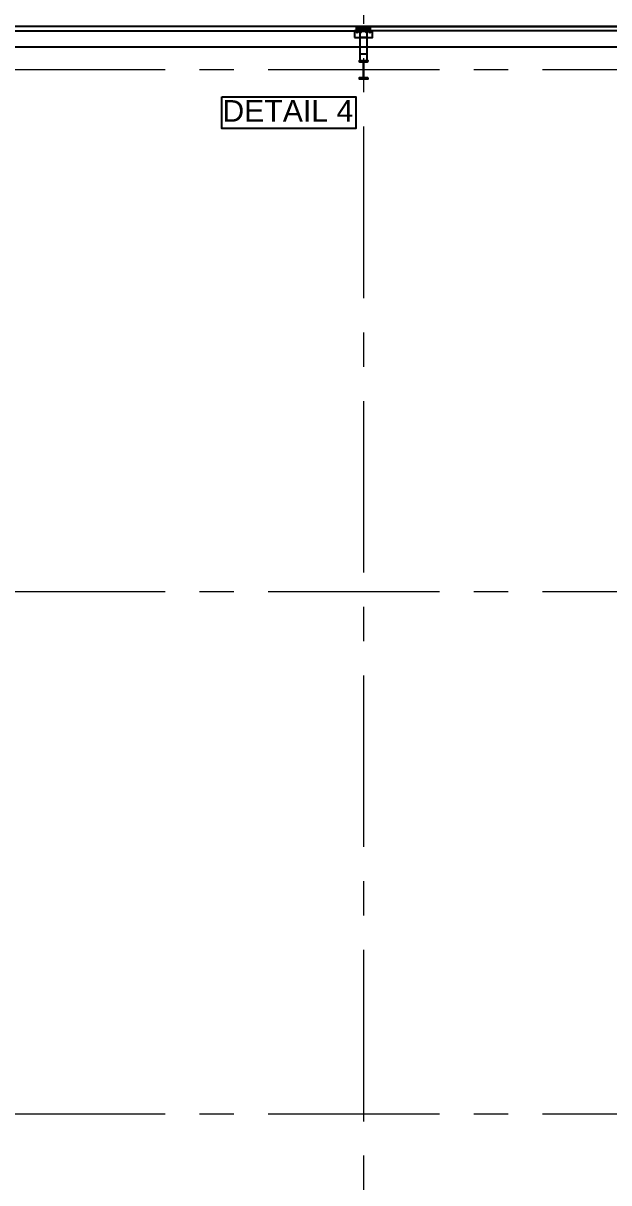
# Model space of a CAD drawing. Header units: millimetres. Extents: x 3470347 to 5996549, y -3470518 to 17149644.
# Drawn here: x 4838915 to 4845416, y 6628263 to 6641144 of the extents above; entities that cross this region are included whole.
import ezdxf
from ezdxf.enums import TextEntityAlignment as Align

# ---------------------------------------------------------------- set-up
doc = ezdxf.new("R2010")
doc.units = ezdxf.units.MM
doc.header["$MEASUREMENT"] = 0
doc.header["$PDMODE"] = 35
doc.header["$PDSIZE"] = -5
doc.linetypes.add('CENTER', pattern=[50.8, 31.75, -6.35, 6.35, -6.35])
doc.layers.get('0').update_dxf_attribs({"linetype": 'CONTINUOUS', "lineweight": 25})
doc.layers.get('DEFPOINTS').update_dxf_attribs({"linetype": 'CONTINUOUS', "lineweight": 25})
for name, color, linetype in [('5', 3, 'CONTINUOUS'), ('BOLT', 1, 'CONTINUOUS'), ('lintel', 2, 'CONTINUOUS')]:
    doc.layers.add(name, color=color, linetype=linetype)
doc.layers.add('CENTER', color=8, linetype='CENTER', lineweight=0)
doc.layers.add('channnel', color=2, linetype='CONTINUOUS', lineweight=15)
doc.styles.add('DIM', font='geniso.shx', dxfattribs={"width": 0.85})
doc.styles.add('TITLE', font='arial.ttf')
doc.dimstyles.new('ST-100', dxfattribs={"dimscale": 100, "dimtxt": 7, "dimasz": 5, "dimexe": 0.18, "dimexo": 0.0625, "dimgap": 0.2, "dimtad": 0, "dimdec": 0, "dimzin": 0, "dimdsep": 46, "dimtxsty": 'DIM', "dimblk": 'OPEN90', "dimcen": 0.09, "dimclrd": 256, "dimclrt": 7, "dimadec": 0, "dimazin": 0, "dimtfac": 1, "dimtdec": 0, "dimtofl": 0, "dimtmove": 0, "dimatfit": 3, "dimldrblk": 'OPEN90', "dimfxl": 1, "dimtolj": 1, "dimtzin": 0, "dimlwd": -1, "dimarcsym": 0})

# ---------------------------------------------------------------- blocks, each defined once
blk = doc.blocks.new('_Open90')
at = {"color": 0, "linetype": 'ByBlock', "lineweight": -2}
for p, q in [((-0.5, 0.5), (0, 0)), ((0, 0), (-1, 0)), ((0, 0), (-0.5, -0.5))]:
    blk.add_line(p, q, dxfattribs=at)
blk = doc.blocks.new('*D1790')
at = {"layer": 'BOLT', "color": 0, "lineweight": -2}
for p, q in [((4832493, 6641114), (4832493, 6644505)), ((4862493, 6641114), (4862493, 6644505))]:
    blk.add_line(p, q, dxfattribs=at)
at = {"layer": 'BOLT'}
for p, q in [((4832993, 6644487), (4844999, 6644487)), ((4861993, 6644487), (4849986, 6644487))]:
    blk.add_line(p, q, dxfattribs=at)
at = {"layer": 'DEFPOINTS', "color": 0}
for p in [(4862493, 6644487), (4832493, 6641107), (4862493, 6641107)]:
    blk.add_point(p, dxfattribs=at)
at = {"layer": 'BOLT', "xscale": 500, "yscale": 500, "zscale": 500, "rotation": 180}
blk.add_blockref('_Open90', (4832493, 6644487), dxfattribs=at)
at = {"layer": 'BOLT', "xscale": 500, "yscale": 500, "zscale": 500}
blk.add_blockref('_Open90', (4862493, 6644487), dxfattribs=at)
at = {"layer": 'BOLT', "color": 7, "insert": (4847493, 6644487), "char_height": 600, "attachment_point": 5, "style": 'DIM'}
blk.add_mtext('\\A1;30000 WALL O/O', dxfattribs=at)

msp = doc.modelspace()

# ---------------------------------------------------------------- hatches: boundary and pattern name
at = {"transparency": 33554559}
h = msp.add_hatch(color=1, dxfattribs=at)
h.dxf.hatch_style = 1
h.paths.add_polyline_path([(4842643.2, 6640527.26), (4842743.2, 6640527.26), (4842743.2, 6640528.06, 0.41421356), (4842733.2, 6640538.06), (4842696.05, 6640538.06), (4842696.05, 6640716.46), (4842733.2, 6640716.46, 0.41421356), (4842743.2, 6640726.46), (4842743.2, 6640727.26), (4842643.2, 6640727.26), (4842643.2, 6640726.46, 0.41421356), (4842653.2, 6640716.46), (4842690.35, 6640716.46), (4842690.35, 6640538.06), (4842653.2, 6640538.06, 0.41421356), (4842643.2, 6640528.06)])

# ---------------------------------------------------------------- linework, layer by layer
at = {"color": 3}
msp.add_line((4842793.2, 6641051.26, 0), (4842593.2, 6641051.26, 0), dxfattribs=at)
at = {"color": 8, "linetype": 'ByBlock'}
for p, q in [((4842615.2, 6641051.26, 0), (4842615.2, 6641107.26, 0)), ((4842623.2, 6641051.26, 0), (4842623.2, 6641107.26, 0)), ((4842631.2, 6641051.26, 0), (4842631.2, 6641107.26, 0)), ((4842650.2, 6641051.26, 0), (4842650.2, 6641107.26, 0)), ((4842658.2, 6641051.26, 0), (4842658.2, 6641107.26, 0)), ((4842666.2, 6641051.26, 0), (4842666.2, 6641107.26, 0)), ((4842720.2, 6641051.26, 0), (4842720.2, 6641107.26, 0)), ((4842728.2, 6641051.26, 0), (4842728.2, 6641107.26, 0)), ((4842736.2, 6641051.26, 0), (4842736.2, 6641107.26, 0)), ((4842755.2, 6641051.26, 0), (4842755.2, 6641107.26, 0)), ((4842763.2, 6641051.26, 0), (4842763.2, 6641107.26, 0)), ((4842771.2, 6641051.26, 0), (4842771.2, 6641107.26, 0))]:
    msp.add_line(p, q, dxfattribs=at)
at = {"color": 2}
for p, q in [((4842686.54, 6641059.26, 0), (4842686.54, 6641107.26, 0)), ((4842686.54, 6641059.26, 0), (4842686.54, 6641107.26, 0)), ((4842699.87, 6641059.26, 0), (4842699.87, 6641107.26, 0)), ((4842699.87, 6641059.26, 0), (4842699.87, 6641107.26, 0))]:
    msp.add_line(p, q, dxfattribs=at)
at = {"color": 8, "elevation": 0}
for points in [[(4832492.87, 6641107.26), (4832492.87, 6611107.26), (4862492.87, 6611107.26), (4862492.87, 6641107.26)], [(4832722.87, 6640877.26), (4832722.87, 6611337.26), (4862262.87, 6611337.26), (4862262.87, 6640877.26)]]:
    msp.add_lwpolyline(points, close=True, dxfattribs=at)
at = {"color": 6, "linetype": 'ByBlock', "elevation": 0}
for points in [[(4842686.54, 6641059.26), (4842686.54, 6641107.26), (4837879.2, 6641107.26), (4837879.2, 6641059.26)], [(4842699.87, 6641059.26), (4842699.87, 6641107.26), (4847298.7, 6641107.26), (4847298.7, 6641059.26)]]:
    msp.add_lwpolyline(points, close=True, dxfattribs=at)
at = {"color": 3, "elevation": 0}
for points in [[(4842593.2, 6640984.26), (4842793.2, 6640984.26), (4842793.2, 6641059.26), (4842593.2, 6641059.26)], [(4842730.7, 6641059.26), (4842730.7, 6640984.26), (4842655.7, 6640984.26), (4842655.7, 6641059.26)], [(4842730.7, 6640802.26), (4842730.7, 6640727.26), (4842655.7, 6640727.26), (4842655.7, 6640802.26)]]:
    msp.add_lwpolyline(points, close=True, dxfattribs=at)
at = {"color": 1, "elevation": 0}
msp.add_lwpolyline([(4842696.05, 6640538.06), (4842696.05, 6640716.46), (4842733.2, 6640716.46, 0.41421356), (4842743.2, 6640726.46), (4842743.2, 6640727.26), (4842643.2, 6640727.26), (4842643.2, 6640726.46, 0.41421356), (4842653.2, 6640716.46), (4842690.35, 6640716.46), (4842690.35, 6640538.06), (4842653.2, 6640538.06, 0.41421356), (4842643.2, 6640528.06), (4842643.2, 6640527.26), (4842743.2, 6640527.26), (4842743.2, 6640528.06, 0.41421356), (4842733.2, 6640538.06)], format="xyb", close=True, dxfattribs=at)
at = {"layer": 'CENTER', "color": 8, "ltscale": 60}
for p, q in [((4842693.2, 6646090.98, 0), (4842693.2, 6608276.48, 0)), ((4864873.95, 6640627.26, 0), (4827811.52, 6640627.26, 0)), ((4864873.95, 6634827.26, 0), (4827811.52, 6634827.26, 0)), ((4864873.95, 6629027.26, 0), (4827811.52, 6629027.26, 0))]:
    msp.add_line(p, q, dxfattribs=at)
at = {"layer": 'channnel', "color": 8, "linetype": 'ByBlock'}
for p, q in [((4842612.54, 6641051.26, 0), (4842633.87, 6641051.26, 0)), ((4842612.54, 6641038.94, 0), (4842612.54, 6641051.26, 0)), ((4842615.2, 6641051.26, 0), (4842615.2, 6641107.26, 0)), ((4842615.2, 6641107.26, 0), (4842631.2, 6641107.26, 0)), ((4842631.2, 6641065.66, 0), (4842615.2, 6641065.66, 0)), ((4842623.2, 6641051.26, 0), (4842623.2, 6641038.94, 0)), ((4842631.2, 6641051.26, 0), (4842631.2, 6641107.26, 0)), ((4842633.87, 6641038.94, 0), (4842633.87, 6641051.26, 0)), ((4842647.54, 6641051.26, 0), (4842668.87, 6641051.26, 0)), ((4842647.54, 6641038.94, 0), (4842647.54, 6641051.26, 0)), ((4842650.2, 6641051.26, 0), (4842650.2, 6641107.26, 0)), ((4842650.2, 6641107.26, 0), (4842666.2, 6641107.26, 0)), ((4842666.2, 6641065.66, 0), (4842650.2, 6641065.66, 0)), ((4842658.2, 6641051.26, 0), (4842658.2, 6641038.94, 0)), ((4842666.2, 6641051.26, 0), (4842666.2, 6641107.26, 0)), ((4842668.87, 6641038.94, 0), (4842668.87, 6641051.26, 0)), ((4842738.87, 6641051.26, 0), (4842717.54, 6641051.26, 0)), ((4842717.54, 6641038.94, 0), (4842717.54, 6641051.26, 0)), ((4842720.2, 6641051.26, 0), (4842720.2, 6641107.26, 0)), ((4842736.2, 6641107.26, 0), (4842720.2, 6641107.26, 0)), ((4842720.2, 6641065.66, 0), (4842736.2, 6641065.66, 0)), ((4842728.2, 6641051.26, 0), (4842728.2, 6641038.94, 0)), ((4842736.2, 6641051.26, 0), (4842736.2, 6641107.26, 0)), ((4842738.87, 6641038.94, 0), (4842738.87, 6641051.26, 0)), ((4842773.87, 6641051.26, 0), (4842752.54, 6641051.26, 0)), ((4842752.54, 6641038.94, 0), (4842752.54, 6641051.26, 0)), ((4842755.2, 6641051.26, 0), (4842755.2, 6641107.26, 0)), ((4842771.2, 6641107.26, 0), (4842755.2, 6641107.26, 0)), ((4842755.2, 6641065.66, 0), (4842771.2, 6641065.66, 0)), ((4842763.2, 6641051.26, 0), (4842763.2, 6641038.94, 0)), ((4842771.2, 6641051.26, 0), (4842771.2, 6641107.26, 0)), ((4842773.87, 6641038.94, 0), (4842773.87, 6641051.26, 0))]:
    msp.add_line(p, q, dxfattribs=at)
at = {"layer": 'channnel', "color": 8, "linetype": 'Continuous'}
for p, q in [((4842630.62, 6641098.43, 0), (4842615.2, 6641105.62, 0)), ((4842630.62, 6641095.4, 0), (4842615.2, 6641102.59, 0)), ((4842631.2, 6641092.09, 0), (4842615.2, 6641099.55, 0)), ((4842631.2, 6641089.06, 0), (4842615.2, 6641096.52, 0)), ((4842631.2, 6641086.02, 0), (4842615.2, 6641093.48, 0)), ((4842631.2, 6641082.99, 0), (4842615.2, 6641090.45, 0)), ((4842631.2, 6641079.95, 0), (4842615.2, 6641087.42, 0)), ((4842631.2, 6641077.38, 0), (4842615.2, 6641084.84, 0)), ((4842631.2, 6641076.92, 0), (4842615.2, 6641084.38, 0)), ((4842631.2, 6641083.45, 0), (4842615.2, 6641084.24, 0)), ((4842631.2, 6641082.85, 0), (4842615.2, 6641078.31, 0)), ((4842631.2, 6641074.35, 0), (4842615.2, 6641081.81, 0)), ((4842631.2, 6641073.89, 0), (4842615.2, 6641081.35, 0)), ((4842631.2, 6641080.42, 0), (4842615.2, 6641075.88, 0)), ((4842615.45, 6641080.18, 0), (4842615.2, 6641080.29, 0)), ((4842631.2, 6641071.31, 0), (4842615.2, 6641078.77, 0)), ((4842615.45, 6641077.14, 0), (4842615.2, 6641077.26, 0)), ((4842631.2, 6641068.28, 0), (4842615.2, 6641075.74, 0)), ((4842631.2, 6641074.48, 0), (4842615.2, 6641075.28, 0)), ((4842615.45, 6641074.11, 0), (4842615.2, 6641074.22, 0)), ((4842630.31, 6641065.66, 0), (4842615.2, 6641072.71, 0)), ((4842615.45, 6641071.07, 0), (4842615.2, 6641071.19, 0)), ((4842623.8, 6641065.66, 0), (4842615.2, 6641069.67, 0)), ((4842615.45, 6641068.04, 0), (4842615.2, 6641068.15, 0)), ((4842617.3, 6641065.66, 0), (4842615.2, 6641066.64, 0)), ((4842615.45, 6641065, 0), (4842615.2, 6641065.12, 0)), ((4842631.2, 6641099.68, 0), (4842615.78, 6641106.87, 0)), ((4842631.2, 6641096.64, 0), (4842615.78, 6641103.83, 0)), ((4842631.2, 6641093.61, 0), (4842615.78, 6641100.8, 0)), ((4842630.62, 6641090.85, 0), (4842615.78, 6641097.76, 0)), ((4842630.62, 6641087.81, 0), (4842615.78, 6641094.73, 0)), ((4842630.62, 6641084.78, 0), (4842615.78, 6641091.7, 0)), ((4842630.62, 6641081.74, 0), (4842615.78, 6641088.66, 0)), ((4842630.62, 6641078.71, 0), (4842615.78, 6641085.63, 0)), ((4842630.62, 6641084.64, 0), (4842615.78, 6641079.56, 0)), ((4842630.62, 6641076.14, 0), (4842615.78, 6641083.05, 0)), ((4842630.62, 6641075.67, 0), (4842615.78, 6641082.59, 0)), ((4842630.62, 6641082.2, 0), (4842615.78, 6641082.46, 0)), ((4842630.62, 6641073.1, 0), (4842615.78, 6641080.02, 0)), ((4842630.62, 6641079.17, 0), (4842615.78, 6641074.09, 0)), ((4842630.62, 6641070.07, 0), (4842615.78, 6641076.99, 0)), ((4842630.62, 6641076.27, 0), (4842615.78, 6641076.52, 0)), ((4842630.62, 6641067.03, 0), (4842615.78, 6641073.95, 0)), ((4842630.62, 6641073.24, 0), (4842615.78, 6641073.49, 0)), ((4842627.06, 6641065.66, 0), (4842615.78, 6641070.92, 0)), ((4842620.55, 6641065.66, 0), (4842615.78, 6641067.88, 0)), ((4842630.62, 6641101.47, 0), (4842618.19, 6641107.26, 0)), ((4842631.2, 6641102.71, 0), (4842621.45, 6641107.26, 0)), ((4842630.62, 6641104.5, 0), (4842624.7, 6641107.26, 0)), ((4842631.2, 6641105.75, 0), (4842627.95, 6641107.26, 0)), ((4842665.62, 6641098.43, 0), (4842650.2, 6641105.62, 0)), ((4842665.62, 6641095.4, 0), (4842650.2, 6641102.59, 0)), ((4842666.2, 6641092.09, 0), (4842650.2, 6641099.55, 0)), ((4842666.2, 6641089.06, 0), (4842650.2, 6641096.52, 0)), ((4842666.2, 6641086.02, 0), (4842650.2, 6641093.48, 0)), ((4842666.2, 6641082.99, 0), (4842650.2, 6641090.45, 0)), ((4842666.2, 6641079.95, 0), (4842650.2, 6641087.42, 0)), ((4842666.2, 6641077.38, 0), (4842650.2, 6641084.84, 0)), ((4842666.2, 6641076.92, 0), (4842650.2, 6641084.38, 0)), ((4842666.2, 6641083.45, 0), (4842650.2, 6641084.24, 0)), ((4842666.2, 6641082.85, 0), (4842650.2, 6641078.31, 0)), ((4842666.2, 6641074.35, 0), (4842650.2, 6641081.81, 0)), ((4842666.2, 6641073.89, 0), (4842650.2, 6641081.35, 0)), ((4842666.2, 6641080.42, 0), (4842650.2, 6641075.88, 0)), ((4842650.45, 6641080.18, 0), (4842650.2, 6641080.29, 0)), ((4842666.2, 6641071.31, 0), (4842650.2, 6641078.77, 0)), ((4842650.45, 6641077.14, 0), (4842650.2, 6641077.26, 0)), ((4842666.2, 6641068.28, 0), (4842650.2, 6641075.74, 0)), ((4842666.2, 6641074.48, 0), (4842650.2, 6641075.28, 0)), ((4842650.45, 6641074.11, 0), (4842650.2, 6641074.22, 0)), ((4842665.31, 6641065.66, 0), (4842650.2, 6641072.71, 0)), ((4842650.45, 6641071.07, 0), (4842650.2, 6641071.19, 0)), ((4842658.8, 6641065.66, 0), (4842650.2, 6641069.67, 0)), ((4842650.45, 6641068.04, 0), (4842650.2, 6641068.15, 0)), ((4842652.3, 6641065.66, 0), (4842650.2, 6641066.64, 0)), ((4842650.45, 6641065, 0), (4842650.2, 6641065.12, 0)), ((4842666.2, 6641099.68, 0), (4842650.78, 6641106.87, 0)), ((4842666.2, 6641096.64, 0), (4842650.78, 6641103.83, 0)), ((4842666.2, 6641093.61, 0), (4842650.78, 6641100.8, 0)), ((4842665.62, 6641090.85, 0), (4842650.78, 6641097.76, 0)), ((4842665.62, 6641087.81, 0), (4842650.78, 6641094.73, 0)), ((4842665.62, 6641084.78, 0), (4842650.78, 6641091.7, 0)), ((4842665.62, 6641081.74, 0), (4842650.78, 6641088.66, 0)), ((4842665.62, 6641078.71, 0), (4842650.78, 6641085.63, 0)), ((4842665.62, 6641084.64, 0), (4842650.78, 6641079.56, 0)), ((4842665.62, 6641076.14, 0), (4842650.78, 6641083.05, 0)), ((4842665.62, 6641075.67, 0), (4842650.78, 6641082.59, 0)), ((4842665.62, 6641082.2, 0), (4842650.78, 6641082.46, 0)), ((4842665.62, 6641073.1, 0), (4842650.78, 6641080.02, 0)), ((4842665.62, 6641079.17, 0), (4842650.78, 6641074.09, 0)), ((4842665.62, 6641070.07, 0), (4842650.78, 6641076.99, 0)), ((4842665.62, 6641076.27, 0), (4842650.78, 6641076.52, 0)), ((4842665.62, 6641067.03, 0), (4842650.78, 6641073.95, 0)), ((4842665.62, 6641073.24, 0), (4842650.78, 6641073.49, 0)), ((4842662.06, 6641065.66, 0), (4842650.78, 6641070.92, 0)), ((4842655.55, 6641065.66, 0), (4842650.78, 6641067.88, 0)), ((4842665.62, 6641101.47, 0), (4842653.19, 6641107.26, 0)), ((4842666.2, 6641102.71, 0), (4842656.45, 6641107.26, 0)), ((4842665.62, 6641104.5, 0), (4842659.7, 6641107.26, 0)), ((4842666.2, 6641105.75, 0), (4842662.95, 6641107.26, 0)), ((4842720.2, 6641105.75, 0), (4842723.45, 6641107.26, 0)), ((4842720.2, 6641102.71, 0), (4842729.96, 6641107.26, 0)), ((4842720.2, 6641099.68, 0), (4842735.62, 6641106.87, 0)), ((4842720.2, 6641096.64, 0), (4842735.62, 6641103.83, 0)), ((4842720.2, 6641093.61, 0), (4842735.62, 6641100.8, 0)), ((4842720.2, 6641092.09, 0), (4842736.2, 6641099.55, 0)), ((4842720.2, 6641089.06, 0), (4842736.2, 6641096.52, 0)), ((4842720.2, 6641086.02, 0), (4842736.2, 6641093.48, 0)), ((4842720.2, 6641082.99, 0), (4842736.2, 6641090.45, 0)), ((4842720.2, 6641079.95, 0), (4842736.2, 6641087.42, 0)), ((4842720.2, 6641077.38, 0), (4842736.2, 6641084.84, 0)), ((4842720.2, 6641076.92, 0), (4842736.2, 6641084.38, 0)), ((4842720.2, 6641083.45, 0), (4842736.2, 6641084.24, 0)), ((4842720.2, 6641082.85, 0), (4842736.2, 6641078.31, 0)), ((4842720.2, 6641074.35, 0), (4842736.2, 6641081.81, 0)), ((4842720.2, 6641073.89, 0), (4842736.2, 6641081.35, 0)), ((4842720.2, 6641080.42, 0), (4842736.2, 6641075.88, 0)), ((4842720.2, 6641071.31, 0), (4842736.2, 6641078.77, 0)), ((4842720.2, 6641068.28, 0), (4842736.2, 6641075.74, 0)), ((4842720.2, 6641074.48, 0), (4842736.2, 6641075.28, 0)), ((4842720.78, 6641104.5, 0), (4842726.71, 6641107.26, 0)), ((4842720.78, 6641101.47, 0), (4842733.21, 6641107.26, 0)), ((4842720.78, 6641098.43, 0), (4842736.2, 6641105.62, 0)), ((4842720.78, 6641095.4, 0), (4842736.2, 6641102.59, 0)), ((4842720.78, 6641090.85, 0), (4842735.62, 6641097.76, 0)), ((4842720.78, 6641087.81, 0), (4842735.62, 6641094.73, 0)), ((4842720.78, 6641084.78, 0), (4842735.62, 6641091.7, 0)), ((4842720.78, 6641081.74, 0), (4842735.62, 6641088.66, 0)), ((4842720.78, 6641078.71, 0), (4842735.62, 6641085.63, 0)), ((4842720.78, 6641084.64, 0), (4842735.62, 6641079.56, 0)), ((4842720.78, 6641076.14, 0), (4842735.62, 6641083.05, 0)), ((4842720.78, 6641075.67, 0), (4842735.62, 6641082.59, 0)), ((4842720.78, 6641082.2, 0), (4842735.62, 6641082.46, 0)), ((4842720.78, 6641073.1, 0), (4842735.62, 6641080.02, 0)), ((4842720.78, 6641079.17, 0), (4842735.62, 6641074.09, 0)), ((4842720.78, 6641070.07, 0), (4842735.62, 6641076.99, 0)), ((4842720.78, 6641076.27, 0), (4842735.62, 6641076.52, 0)), ((4842720.78, 6641067.03, 0), (4842735.62, 6641073.95, 0)), ((4842720.78, 6641073.24, 0), (4842735.62, 6641073.49, 0)), ((4842721.1, 6641065.66, 0), (4842736.2, 6641072.71, 0)), ((4842724.35, 6641065.66, 0), (4842735.62, 6641070.92, 0)), ((4842727.6, 6641065.66, 0), (4842736.2, 6641069.67, 0)), ((4842730.86, 6641065.66, 0), (4842735.62, 6641067.88, 0)), ((4842734.11, 6641065.66, 0), (4842736.2, 6641066.64, 0)), ((4842735.96, 6641080.18, 0), (4842736.2, 6641080.29, 0)), ((4842735.96, 6641077.14, 0), (4842736.2, 6641077.26, 0)), ((4842735.96, 6641074.11, 0), (4842736.2, 6641074.22, 0)), ((4842735.96, 6641071.07, 0), (4842736.2, 6641071.19, 0)), ((4842735.96, 6641068.04, 0), (4842736.2, 6641068.15, 0)), ((4842735.96, 6641065, 0), (4842736.2, 6641065.12, 0)), ((4842755.2, 6641105.75, 0), (4842758.45, 6641107.26, 0)), ((4842755.2, 6641102.71, 0), (4842764.96, 6641107.26, 0)), ((4842755.2, 6641099.68, 0), (4842770.62, 6641106.87, 0)), ((4842755.2, 6641096.64, 0), (4842770.62, 6641103.83, 0)), ((4842755.2, 6641093.61, 0), (4842770.62, 6641100.8, 0)), ((4842755.2, 6641092.09, 0), (4842771.2, 6641099.55, 0)), ((4842755.2, 6641089.06, 0), (4842771.2, 6641096.52, 0)), ((4842755.2, 6641086.02, 0), (4842771.2, 6641093.48, 0)), ((4842755.2, 6641082.99, 0), (4842771.2, 6641090.45, 0)), ((4842755.2, 6641079.95, 0), (4842771.2, 6641087.42, 0)), ((4842755.2, 6641077.38, 0), (4842771.2, 6641084.84, 0)), ((4842755.2, 6641076.92, 0), (4842771.2, 6641084.38, 0)), ((4842755.2, 6641083.45, 0), (4842771.2, 6641084.24, 0)), ((4842755.2, 6641082.85, 0), (4842771.2, 6641078.31, 0)), ((4842755.2, 6641074.35, 0), (4842771.2, 6641081.81, 0)), ((4842755.2, 6641073.89, 0), (4842771.2, 6641081.35, 0)), ((4842755.2, 6641080.42, 0), (4842771.2, 6641075.88, 0)), ((4842755.2, 6641071.31, 0), (4842771.2, 6641078.77, 0)), ((4842755.2, 6641068.28, 0), (4842771.2, 6641075.74, 0)), ((4842755.2, 6641074.48, 0), (4842771.2, 6641075.28, 0)), ((4842755.78, 6641104.5, 0), (4842761.71, 6641107.26, 0)), ((4842755.78, 6641101.47, 0), (4842768.21, 6641107.26, 0)), ((4842755.78, 6641098.43, 0), (4842771.2, 6641105.62, 0)), ((4842755.78, 6641095.4, 0), (4842771.2, 6641102.59, 0)), ((4842755.78, 6641090.85, 0), (4842770.62, 6641097.76, 0)), ((4842755.78, 6641087.81, 0), (4842770.62, 6641094.73, 0)), ((4842755.78, 6641084.78, 0), (4842770.62, 6641091.7, 0)), ((4842755.78, 6641081.74, 0), (4842770.62, 6641088.66, 0)), ((4842755.78, 6641078.71, 0), (4842770.62, 6641085.63, 0)), ((4842755.78, 6641084.64, 0), (4842770.62, 6641079.56, 0)), ((4842755.78, 6641076.14, 0), (4842770.62, 6641083.05, 0)), ((4842755.78, 6641075.67, 0), (4842770.62, 6641082.59, 0)), ((4842755.78, 6641082.2, 0), (4842770.62, 6641082.46, 0)), ((4842755.78, 6641073.1, 0), (4842770.62, 6641080.02, 0)), ((4842755.78, 6641079.17, 0), (4842770.62, 6641074.09, 0)), ((4842755.78, 6641070.07, 0), (4842770.62, 6641076.99, 0)), ((4842755.78, 6641076.27, 0), (4842770.62, 6641076.52, 0)), ((4842755.78, 6641067.03, 0), (4842770.62, 6641073.95, 0)), ((4842755.78, 6641073.24, 0), (4842770.62, 6641073.49, 0)), ((4842756.1, 6641065.66, 0), (4842771.2, 6641072.71, 0)), ((4842759.35, 6641065.66, 0), (4842770.62, 6641070.92, 0)), ((4842762.6, 6641065.66, 0), (4842771.2, 6641069.67, 0)), ((4842765.86, 6641065.66, 0), (4842770.62, 6641067.88, 0)), ((4842769.11, 6641065.66, 0), (4842771.2, 6641066.64, 0)), ((4842770.96, 6641080.18, 0), (4842771.2, 6641080.29, 0)), ((4842770.96, 6641077.14, 0), (4842771.2, 6641077.26, 0)), ((4842770.96, 6641074.11, 0), (4842771.2, 6641074.22, 0)), ((4842770.96, 6641071.07, 0), (4842771.2, 6641071.19, 0)), ((4842770.96, 6641068.04, 0), (4842771.2, 6641068.15, 0)), ((4842770.96, 6641065, 0), (4842771.2, 6641065.12, 0))]:
    msp.add_line(p, q, dxfattribs=at)
at = {"layer": 'channnel', "color": 8, "linetype": 'ByBlock'}
for centre in [(4842617.87, 6641052.48, 0), (4842628.54, 6641052.48, 0), (4842652.87, 6641052.48, 0), (4842663.54, 6641052.48, 0), (4842722.87, 6641052.48, 0), (4842733.54, 6641052.48, 0), (4842757.87, 6641052.48, 0), (4842768.54, 6641052.48, 0)]:
    msp.add_arc(centre, 14.55, 248.498425, 291.501575, dxfattribs=at)
at = {"layer": 'channnel', "color": 8, "linetype": 'Continuous'}
for centre, radius, start, end in [((4842623.05, 6641078.5, 0), 8.28, 151.433901, 198.471598), ((4842615.49, 6641106.24, 0), 0.688, 65, 245), ((4842615.49, 6641103.21, 0), 0.688, 65, 245), ((4842615.49, 6641100.18, 0), 0.688, 65, 245), ((4842615.49, 6641097.14, 0), 0.688, 65, 245), ((4842615.49, 6641094.11, 0), 0.688, 65, 245), ((4842615.49, 6641091.07, 0), 0.688, 65, 245), ((4842615.49, 6641088.04, 0), 0.688, 65, 245), ((4842615.49, 6641085, 0), 0.687, 65, 245), ((4842615.49, 6641082.43, 0), 0.688, 65, 245), ((4842615.49, 6641081.97, 0), 0.688, 65, 245), ((4842615.49, 6641079.4, 0), 0.688, 65, 245), ((4842615.49, 6641078.94, 0), 0.688, 65, 245), ((4842615.49, 6641076.36, 0), 0.688, 65, 245), ((4842615.49, 6641075.9, 0), 0.688, 65, 245), ((4842615.49, 6641073.33, 0), 0.688, 65, 245), ((4842615.49, 6641070.29, 0), 0.688, 65, 245), ((4842615.49, 6641067.26, 0), 0.688, 65, 245), ((4842594.78, 6641078.35, 0), 21.43, 348.541289, 17.644831), ((4842594.78, 6641077.75, 0), 21.43, 348.541289, 17.644831), ((4842651.63, 6641080.38, 0), 21.43, 168.541289, 197.644831), ((4842630.91, 6641105.12, 0), 0.688, 245, 65), ((4842630.91, 6641102.09, 0), 0.687, 245, 65), ((4842630.91, 6641099.05, 0), 0.688, 245, 65), ((4842630.91, 6641096.02, 0), 0.688, 245, 65), ((4842630.91, 6641091.47, 0), 0.688, 245, 65), ((4842630.91, 6641088.43, 0), 0.688, 245, 65), ((4842630.91, 6641085.4, 0), 0.687, 245, 65), ((4842630.91, 6641082.83, 0), 0.687, 245, 65), ((4842630.91, 6641082.37, 0), 0.688, 245, 65), ((4842623.35, 6641080.23, 0), 8.28, 331.433901, 18.471598), ((4842630.91, 6641079.79, 0), 0.687, 245, 65), ((4842630.91, 6641079.33, 0), 0.688, 245, 65), ((4842630.91, 6641076.76, 0), 0.687, 245, 65), ((4842630.91, 6641076.3, 0), 0.687, 245, 65), ((4842630.91, 6641073.86, 0), 0.688, 245, 65), ((4842630.91, 6641073.72, 0), 0.687, 245, 65), ((4842630.91, 6641070.69, 0), 0.687, 245, 65), ((4842630.91, 6641067.66, 0), 0.687, 245, 65), ((4842658.05, 6641078.5, 0), 8.28, 151.433901, 198.471598), ((4842650.49, 6641106.24, 0), 0.688, 65, 245), ((4842650.49, 6641103.21, 0), 0.688, 65, 245), ((4842650.49, 6641100.18, 0), 0.688, 65, 245), ((4842650.49, 6641097.14, 0), 0.688, 65, 245), ((4842650.49, 6641094.11, 0), 0.688, 65, 245), ((4842650.49, 6641091.07, 0), 0.688, 65, 245), ((4842650.49, 6641088.04, 0), 0.688, 65, 245), ((4842650.49, 6641085, 0), 0.687, 65, 245), ((4842650.49, 6641082.43, 0), 0.688, 65, 245), ((4842650.49, 6641081.97, 0), 0.688, 65, 245), ((4842650.49, 6641079.4, 0), 0.688, 65, 245), ((4842650.49, 6641078.94, 0), 0.688, 65, 245), ((4842650.49, 6641076.36, 0), 0.688, 65, 245), ((4842650.49, 6641075.9, 0), 0.688, 65, 245), ((4842650.49, 6641073.33, 0), 0.688, 65, 245), ((4842650.49, 6641070.29, 0), 0.688, 65, 245), ((4842650.49, 6641067.26, 0), 0.688, 65, 245), ((4842629.78, 6641078.35, 0), 21.43, 348.541289, 17.644831), ((4842629.78, 6641077.75, 0), 21.43, 348.541289, 17.644831), ((4842686.63, 6641080.38, 0), 21.43, 168.541289, 197.644831), ((4842665.91, 6641105.12, 0), 0.688, 245, 65), ((4842665.91, 6641102.09, 0), 0.687, 245, 65), ((4842665.91, 6641099.05, 0), 0.688, 245, 65), ((4842665.91, 6641096.02, 0), 0.688, 245, 65), ((4842665.91, 6641091.47, 0), 0.688, 245, 65), ((4842665.91, 6641088.43, 0), 0.688, 245, 65), ((4842665.91, 6641085.4, 0), 0.687, 245, 65), ((4842665.91, 6641082.83, 0), 0.687, 245, 65), ((4842665.91, 6641082.37, 0), 0.688, 245, 65), ((4842658.35, 6641080.23, 0), 8.28, 331.433901, 18.471598), ((4842665.91, 6641079.79, 0), 0.687, 245, 65), ((4842665.91, 6641079.33, 0), 0.688, 245, 65), ((4842665.91, 6641076.76, 0), 0.687, 245, 65), ((4842665.91, 6641076.3, 0), 0.687, 245, 65), ((4842665.91, 6641073.86, 0), 0.688, 245, 65), ((4842665.91, 6641073.72, 0), 0.687, 245, 65), ((4842665.91, 6641070.69, 0), 0.687, 245, 65), ((4842665.91, 6641067.66, 0), 0.687, 245, 65), ((4842728.05, 6641080.23, 0), 8.28, 161.528402, 208.566099), ((4842720.49, 6641105.12, 0), 0.688, 115, 295), ((4842720.49, 6641102.09, 0), 0.687, 115, 295), ((4842720.49, 6641099.05, 0), 0.688, 115, 295), ((4842720.49, 6641096.02, 0), 0.688, 115, 295), ((4842720.49, 6641091.47, 0), 0.688, 115, 295), ((4842720.49, 6641088.43, 0), 0.688, 115, 295), ((4842720.49, 6641085.4, 0), 0.687, 115, 295), ((4842720.49, 6641082.83, 0), 0.687, 115, 295), ((4842720.49, 6641082.37, 0), 0.688, 115, 295), ((4842720.49, 6641079.79, 0), 0.687, 115, 295), ((4842720.49, 6641079.33, 0), 0.688, 115, 295), ((4842720.49, 6641076.76, 0), 0.687, 115, 295), ((4842720.49, 6641076.3, 0), 0.687, 115, 295), ((4842720.49, 6641073.86, 0), 0.688, 115, 295), ((4842720.49, 6641073.72, 0), 0.687, 115, 295), ((4842720.49, 6641070.69, 0), 0.687, 115, 295), ((4842720.49, 6641067.66, 0), 0.687, 115, 295), ((4842699.78, 6641080.38, 0), 21.43, 342.355169, 11.458711), ((4842756.63, 6641078.35, 0), 21.43, 162.355169, 191.458711), ((4842756.63, 6641077.75, 0), 21.43, 162.355169, 191.458711), ((4842735.91, 6641106.24, 0), 0.688, 295, 115), ((4842735.91, 6641103.21, 0), 0.688, 295, 115), ((4842735.91, 6641100.18, 0), 0.688, 295, 115), ((4842735.91, 6641097.14, 0), 0.688, 295, 115), ((4842735.91, 6641094.11, 0), 0.688, 295, 115), ((4842735.91, 6641091.07, 0), 0.688, 295, 115), ((4842735.91, 6641088.04, 0), 0.688, 295, 115), ((4842735.91, 6641085, 0), 0.687, 295, 115), ((4842735.91, 6641082.43, 0), 0.688, 295, 115), ((4842735.91, 6641081.97, 0), 0.688, 295, 115), ((4842728.35, 6641078.5, 0), 8.28, 341.528402, 28.566099), ((4842735.91, 6641079.4, 0), 0.688, 295, 115), ((4842735.91, 6641078.94, 0), 0.688, 295, 115), ((4842735.91, 6641076.36, 0), 0.688, 295, 115), ((4842735.91, 6641075.9, 0), 0.688, 295, 115), ((4842735.91, 6641073.33, 0), 0.688, 295, 115), ((4842735.91, 6641070.29, 0), 0.688, 295, 115), ((4842735.91, 6641067.26, 0), 0.688, 295, 115), ((4842763.05, 6641080.23, 0), 8.28, 161.528402, 208.566099), ((4842755.49, 6641105.12, 0), 0.688, 115, 295), ((4842755.49, 6641102.09, 0), 0.687, 115, 295), ((4842755.49, 6641099.05, 0), 0.688, 115, 295), ((4842755.49, 6641096.02, 0), 0.688, 115, 295), ((4842755.49, 6641091.47, 0), 0.688, 115, 295), ((4842755.49, 6641088.43, 0), 0.688, 115, 295), ((4842755.49, 6641085.4, 0), 0.687, 115, 295), ((4842755.49, 6641082.83, 0), 0.687, 115, 295), ((4842755.49, 6641082.37, 0), 0.688, 115, 295), ((4842755.49, 6641079.79, 0), 0.687, 115, 295), ((4842755.49, 6641079.33, 0), 0.688, 115, 295), ((4842755.49, 6641076.76, 0), 0.687, 115, 295), ((4842755.49, 6641076.3, 0), 0.687, 115, 295), ((4842755.49, 6641073.86, 0), 0.688, 115, 295), ((4842755.49, 6641073.72, 0), 0.687, 115, 295), ((4842755.49, 6641070.69, 0), 0.687, 115, 295), ((4842755.49, 6641067.66, 0), 0.687, 115, 295), ((4842734.78, 6641080.38, 0), 21.43, 342.355169, 11.458711), ((4842791.63, 6641078.35, 0), 21.43, 162.355169, 191.458711), ((4842791.63, 6641077.75, 0), 21.43, 162.355169, 191.458711), ((4842770.91, 6641106.24, 0), 0.688, 295, 115), ((4842770.91, 6641103.21, 0), 0.688, 295, 115), ((4842770.91, 6641100.18, 0), 0.688, 295, 115), ((4842770.91, 6641097.14, 0), 0.688, 295, 115), ((4842770.91, 6641094.11, 0), 0.688, 295, 115), ((4842770.91, 6641091.07, 0), 0.688, 295, 115), ((4842770.91, 6641088.04, 0), 0.688, 295, 115), ((4842770.91, 6641085, 0), 0.687, 295, 115), ((4842770.91, 6641082.43, 0), 0.688, 295, 115), ((4842770.91, 6641081.97, 0), 0.688, 295, 115), ((4842763.35, 6641078.5, 0), 8.28, 341.528402, 28.566099), ((4842770.91, 6641079.4, 0), 0.688, 295, 115), ((4842770.91, 6641078.94, 0), 0.688, 295, 115), ((4842770.91, 6641076.36, 0), 0.688, 295, 115), ((4842770.91, 6641075.9, 0), 0.688, 295, 115), ((4842770.91, 6641073.33, 0), 0.688, 295, 115), ((4842770.91, 6641070.29, 0), 0.688, 295, 115), ((4842770.91, 6641067.26, 0), 0.688, 295, 115)]:
    msp.add_arc(centre, radius, start, end, dxfattribs=at)
at = {"layer": 'lintel', "color": 5, "linetype": 'ByBlock', "elevation": 0}
msp.add_lwpolyline([(4842655.7, 6641107.26), (4842730.7, 6641107.26), (4842730.7, 6640727.26), (4842655.7, 6640727.26), (4842655.7, 6641107.26)], dxfattribs=at)
at = {"layer": 'lintel', "color": 1, "linetype": 'ByBlock'}
msp.add_lwpolyline([(4841120.01, 6640326.03), (4842606.8, 6640326.03), (4842606.8, 6639973.33), (4841120.01, 6639973.33)], close=True, dxfattribs=at)

# ---------------------------------------------------------------- texts
at = {"layer": '5', "linetype": 'ByBlock', "style": 'TITLE'}
msp.add_text('DETAIL 4', height=240, dxfattribs=at).set_placement((4841852.84, 6640169.85), align=Align.MIDDLE_CENTER)

# ---------------------------------------------------------------- dimensions: what is measured, and where the dimension line sits
at = {"layer": 'BOLT'}
dim = msp.add_linear_dim(base=(4862492.87, 6644486.97, 0), p1=(4832492.87, 6641107.26, 0), p2=(4862492.87, 6641107.26, 0), text='<> WALL O/O', dimstyle='ST-100', override={"dimtxt": 6, "dimtxsty": 'DIM', "dimblk": 'Open90', "dimtmove": 1}, dxfattribs=at)
dim.commit()
dim.dimension.update_dxf_attribs({"geometry": '*D1790', "text_midpoint": (4847492.87, 6644486.97, 0)})

doc.saveas('drawing.dxf')
